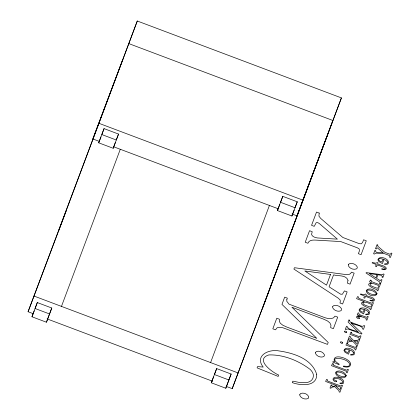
<?xml version="1.0" encoding="UTF-8"?>
<svg xmlns="http://www.w3.org/2000/svg" width="420" height="420" viewBox="0 0 420 420"><rect width="100%" height="100%" fill="white"/><g stroke="black" fill="none" stroke-linecap="round" stroke-linejoin="round"><path stroke-width="0.63" d="M33.595 313.819L28.077 311.74L137.282 21L341.418 97.907L232.218 388.647L226.086 386.337M58.391 231.515L64.139 216.153M64.276 215.791L137.282 21M31.973 316.774L37.312 302.563L51.791 308.018L46.447 322.229L31.973 316.774L34.214 310.832M98.716 142.826L104.055 128.614L118.535 134.069L113.195 148.276L98.716 142.826L100.963 136.883M46.447 322.229L51.791 308.018M61.467 306.395L120.288 149.278M210.588 362.57L269.409 205.459M211.318 382.793L216.657 368.582L231.137 374.036L225.797 388.248L211.318 382.793L213.565 376.85M277.442 210.551L282.786 196.345L297.26 201.794L291.921 216.006L277.442 210.551L279.689 204.614M225.797 388.248L231.137 374.036M232.218 388.647L341.418 97.907M262.3 309.026L332.887 120.488L128.746 43.58M122.866 59.294L92.778 138.915L99.524 141.456M28.077 311.74L64.16 216.253M64.622 215.03L66.234 210.756M37.312 302.563L35.065 308.506L49.544 313.961M104.055 128.614L101.813 134.552L116.293 140.007L118.535 134.069M113.195 148.276L115.442 142.338M216.657 368.582L214.415 374.524L228.89 379.979M282.786 196.345L280.539 202.283L295.019 207.737L297.26 201.794M291.921 216.006L294.168 210.068M327.007 136.196L296.919 215.822L292.016 213.974M98.658 123.202L302.799 200.109M113.563 146.743L278.528 208.892M33.957 296.032L238.098 372.934M47.082 318.901L212.599 381.255M348.873 339.885L349.172 340.846L352.159 340.741L349.829 338.604L349.156 339.119L348.416 338.84L349.456 336.063L350.196 336.346L350.543 337.486L353.74 340.615L358.129 340.132L358.727 339.56L359.531 339.859L358.596 342.363L357.788 342.058L357.467 341.045L354.249 341.119L356.853 343.55L357.478 342.888L358.286 343.193L357.184 346.132L356.381 345.828L356.024 344.552L352.643 341.255L349.745 341.444L347.965 342.31L347.219 342.032L348.128 339.602L348.873 339.885M362.922 302.946L363.295 304.101L365.127 305.188L370.314 307.099L371.185 306.285L371.989 306.59L370.829 309.697L370.02 309.393L370.151 308.401C368.167 308.102 356.013 303.224 364.355 301.602L356.591 298.678L357.588 296.562L358.397 296.867L358.349 297.969L359.237 298.526L371.264 303.056L372.068 303.188L372.624 302.437L373.427 302.741L372.293 305.781L371.485 305.482L371.6 304.479C369.154 303.739 365.342 300.731 362.922 302.946M353.666 352.721L353.288 354.081L350.532 354.596L350.684 355.11L353.383 354.879L354.218 354.396C356.701 349.687 345.23 345.387 343.938 350.453L344.972 352.207L348.485 354.228L350.028 350.107L351.939 350.983L353.666 352.721M368.755 312.412L368.382 313.777L365.62 314.291L365.773 314.8L368.477 314.57L369.306 314.087C371.789 309.382 360.318 305.078 359.032 310.144L360.061 311.897L363.573 313.919L365.117 309.797L367.028 310.674L368.755 312.412M387.597 262.085L387.219 263.445L384.463 263.959L384.615 264.474L387.314 264.243L388.148 263.76C390.631 259.051 379.16 254.751 377.869 259.817L378.903 261.571L382.415 263.592L383.959 259.471L385.87 260.348L387.597 262.085M373.37 299.843L373.044 300.531L372.414 300.662L370.052 300.163L369.894 300.578L373.076 301.177L374.015 300.899L374.588 299.586C372.934 296.594 368.461 297.003 365.852 295.286L366.224 294.289L365.474 294.005L364.082 294.661L360.523 293.974L360.365 294.394L364.476 295.943L363.778 297.801L364.77 298.174L365.463 296.315L371.931 298.751L373.37 299.843M385.145 268.391L384.82 269.073L384.19 269.209L381.827 268.711L381.67 269.12L384.851 269.724L385.791 269.441L386.363 268.133C384.709 265.141 380.237 265.55 377.627 263.834L378 262.831L377.249 262.547L375.858 263.209L372.298 262.521L372.141 262.936L376.252 264.484L375.554 266.348L376.546 266.721L377.239 264.857L383.707 267.293L385.145 268.391M342.741 342.772L342.547 343.303L341.749 343.429L340.31 342.447A1.234 0.704 20.7 0 1 340.856 341.812L341.786 341.922L342.741 342.772M346.752 332.052L346.558 332.582L345.765 332.708L344.321 331.727A1.234 0.704 20.7 0 1 344.873 331.091L345.802 331.202L346.752 332.052M299.843 394.422L299.812 395.493C301.193 398.333 305.078 399.798 307.986 398.564L308.669 397.724L308.705 396.653C307.335 393.797 303.434 392.317 300.526 393.577L299.843 394.422M315.546 352.485L315.514 353.551C316.895 356.391 320.78 357.856 323.689 356.627L324.371 355.787L324.403 354.716C323.038 351.86 319.137 350.38 316.229 351.64L315.546 352.485M332.703 306.653L332.671 307.718C334.052 310.564 337.937 312.023 340.846 310.795L341.528 309.955L341.565 308.884C340.195 306.028 336.294 304.547 333.385 305.807L332.703 306.653M348.406 264.71L348.374 265.781C349.755 268.622 353.64 270.086 356.548 268.858L357.231 268.012L357.262 266.942C355.897 264.091 351.997 262.61 349.088 263.87L348.406 264.71M286.844 299.539L286.771 301.266L289.039 304.175L324.996 317.725L328.262 318.591L331.228 318.623L333.585 317.804L335.008 316.118L337.696 317.131L333.375 328.681L330.682 327.668L330.95 325.169L329.926 322.969L327.595 321.022L323.925 319.279L291.942 307.23L328.214 342.463L327.495 344.389L282.933 327.773L280.586 327.395L277.2 327.71L275.504 329.826L272.816 328.813L276.78 318.229L279.468 319.242L279.321 321.332L280.34 323.258L282.781 325.195L286.634 326.986L316.785 338.347L281.962 304.385L284.671 297.155L287.359 298.169L286.844 299.539M336.719 381.166L336.509 381.68C335.055 382.137 333.48 380.903 333.07 379.528L333.155 378.677L333.921 377.758A5.376 3.066 20.7 0 1 336.305 377.207C339.208 377.344 345.518 379.491 343.397 383.297L342.594 383.681L339.99 383.576L339.932 383.098L342.552 382.862L342.867 381.628C341.008 379.171 337.381 377.958 334.388 378.415L333.837 379.376L334.189 380.037L335.816 380.368L336.719 381.166M349.519 320.586L350.175 321.977L360.964 326.046L362.833 326.314L363.967 325.563L364.77 325.868L363.473 329.332L362.67 329.028L362.749 328.277C360.36 324.608 354.428 325.258 351.046 322.896L361.93 333.464L361.709 334.042L348.343 329.06L346.621 329.038L346.117 329.674L345.308 329.369L346.495 326.193L347.303 326.498L347.261 327.127C349.75 330.477 355.163 330.052 358.502 332.231L348.054 322.04L348.863 319.872L349.671 320.177L349.519 320.586M359.62 318.066L359.42 318.57L358.554 318.649L357.205 318.113L356.444 317.216L356.974 316.213L357.94 315.982L361.284 316.328L357.21 314.795L358.166 312.795L358.932 313.079L358.89 314.223L359.893 314.8L366.314 317.221L366.849 317.257L367.427 316.323L368.23 316.627L366.891 320.203L366.088 319.898L366.356 318.591C363.762 317.31 360.623 316.066 357.688 316.701L357.572 317.1L358.643 317.284L359.62 318.066M331.916 385.203L331.863 386.069L332.588 386.447L336.604 385.592L325.605 381.449L326.608 379.318L327.416 379.622L327.364 380.751L328.004 381.197L340.436 385.88L341.098 385.959L341.681 385.093L342.484 385.397L341.329 388.49L340.52 388.185L340.641 387.245L340.221 386.957L337.669 385.996L336.079 386.353L339.602 389.534L340.305 388.768L341.108 389.072L339.932 392.217L339.124 391.913L339.04 390.737L334.677 386.647L332.131 387.193L330.771 388.269L330.015 387.986L331.165 384.919L331.916 385.203M333.155 364.292L333.291 364.98L334.01 365.442L346.274 370.062L346.994 370.178L347.603 369.269L348.411 369.574L347.193 372.829L346.385 372.524L346.537 371.459L346.112 371.18L331.506 365.678L332.54 363.473L333.349 363.778L333.155 364.292M319.211 213.082L318.922 216.101L320.696 218.405L342.815 237.463L359.126 243.611L361.263 243.852L362.56 242.519L363.589 239.778L366.277 240.791L361.074 254.693L358.386 253.68L359.357 251.081L359.263 249.034L357.525 247.889L340.746 241.568L315.719 240.109C312.863 239.935 309.005 239.993 307.913 243.264L305.225 242.251L309.545 230.701L312.239 231.714L311.556 234.376C312.312 236.891 315.236 237.573 317.51 237.956L337.402 239.138L319.379 223.566L317.804 222.642L316.197 222.668L314.244 226.349L311.556 225.335L316.522 212.069L319.211 213.082M377.806 245.028L377.717 245.936L378.247 246.629L384.883 252.347L389.781 254.189L390.421 254.263L391.12 253.04L391.923 253.344L390.364 257.512L389.555 257.208L389.818 255.817L389.298 255.47L384.263 253.575L375.784 253.145L374.414 254.084L373.606 253.78L374.903 250.315L375.711 250.619L375.506 251.417C377.087 253.785 380.982 252.005 383.26 252.845L377.381 247.9L376.897 247.905L376.315 249.013L375.506 248.708L376.997 244.724L377.806 245.028M371.018 280.592L371.495 281.6L378.551 284.314L379.144 284.361L379.68 283.584L380.489 283.889L379.349 286.933L378.541 286.629L378.368 285.443L374.178 283.826L371.459 283.327L370.046 284.114L370.619 285.526L372.614 286.556L377.339 288.293L378.21 287.511L379.019 287.816L377.885 290.85L377.076 290.546L377.176 289.58C374.923 289.312 363.127 284.245 371.663 282.875L369.511 281.867L370.43 280.035L371.128 280.298L371.018 280.592M316.743 374.608C316.712 387.088 300.41 385.639 292.283 382.599L292.824 381.15L300.573 382.704L306.542 382.599A15.724 8.978 20.7 0 0 312.076 379.643L312.994 377.974L313.409 375.858A13.976 7.975 20.7 0 0 310.144 369.421C298.531 360.617 283.526 354.469 268.826 354.926C254.284 359.494 272.806 372.661 278.702 375.055L278.187 376.425L257.056 367.857L257.539 366.566L263.193 367.085C254.273 355.635 268.921 348.768 279.169 350.968C293.685 353.031 312.244 358.953 316.743 374.608M350.632 364.082C350.627 367.826 345.733 367.395 343.298 366.481L343.46 366.046L347.571 366.481A4.72 2.693 20.7 0 0 349.235 365.594L349.634 364.46A4.195 2.394 20.7 0 0 348.653 362.528C344.983 357.488 326.282 355.924 339.224 364.219L339.066 364.628L332.729 362.056L332.871 361.673L334.567 361.825C330.96 352.501 350.369 358.045 350.632 364.082M347.55 343.607L347.965 344.594L354.821 347.235L355.541 347.361L356.149 346.442L356.953 346.747L355.73 350.018L354.926 349.713L355.089 348.626L354.617 348.338L345.949 345.067L346.92 342.83L347.729 343.135L347.55 343.607M351.566 332.887L351.981 333.874L358.832 336.514L359.552 336.641L360.161 335.722L360.969 336.026L359.746 339.297L358.937 338.993L359.1 337.906L358.633 337.617L349.96 334.346L350.936 332.11L351.745 332.414L351.566 332.887M348.017 280.418L347.361 283.127L350.049 284.141L354.16 273.168L351.467 272.155L350.543 273.604L349.083 274.433L346.762 274.68L294.42 267.719L293.906 269.089L338.347 298.242L340.179 300.069L340.284 302.032L339.932 302.972L342.62 303.986L347.141 291.905L344.453 290.892L342.379 294.247L340.636 294.194L329.086 286.808L333.564 274.848C338.084 276.329 346.238 274.596 348.017 280.418M382.258 276.418L382.058 277.231L382.867 277.536L384.101 274.244L383.292 273.94L382.578 274.622L381.88 274.696L366.177 272.606L366.025 273.021L379.355 281.762L379.906 282.314L379.832 283.185L380.635 283.49L381.995 279.862L381.187 279.557L380.567 280.565L380.042 280.55L376.577 278.334L377.921 274.748L381.302 275.347L382.258 276.418M346.332 375.758C344.395 380.153 335.307 376.829 335.533 372.341C338.42 369.133 345.24 371.894 346.332 375.758M377.034 293.743C375.102 298.137 366.009 294.814 366.235 290.325C369.122 287.117 375.947 289.879 377.034 293.743M330.519 274.449L326.513 285.159L304.862 270.974L330.519 274.449M377.008 274.627L375.806 277.841L369.311 273.583L377.008 274.627M349.267 349.818L347.939 352.553L345.938 351.824L344.689 350.469L345.156 349.361L346.091 349.151L349.267 349.818M364.355 309.508L363.027 312.249L361.027 311.514L359.782 310.159L360.245 309.052L361.179 308.842L364.355 309.508M383.197 259.182L381.869 261.917L379.869 261.188L378.625 259.833L379.087 258.725L380.021 258.515L383.197 259.182M376.152 294.058L375.632 294.604C372.603 295.003 368.991 293.722 367.012 291.365L367.001 290.608L367.505 290.089C370.55 289.674 374.084 291.029 376.11 293.323L376.152 294.058M345.45 376.073L344.925 376.619C341.896 377.018 338.284 375.737 336.31 373.385L336.294 372.629L336.803 372.104C339.843 371.69 343.376 373.044 345.408 375.338L345.45 376.073"/></g></svg>
